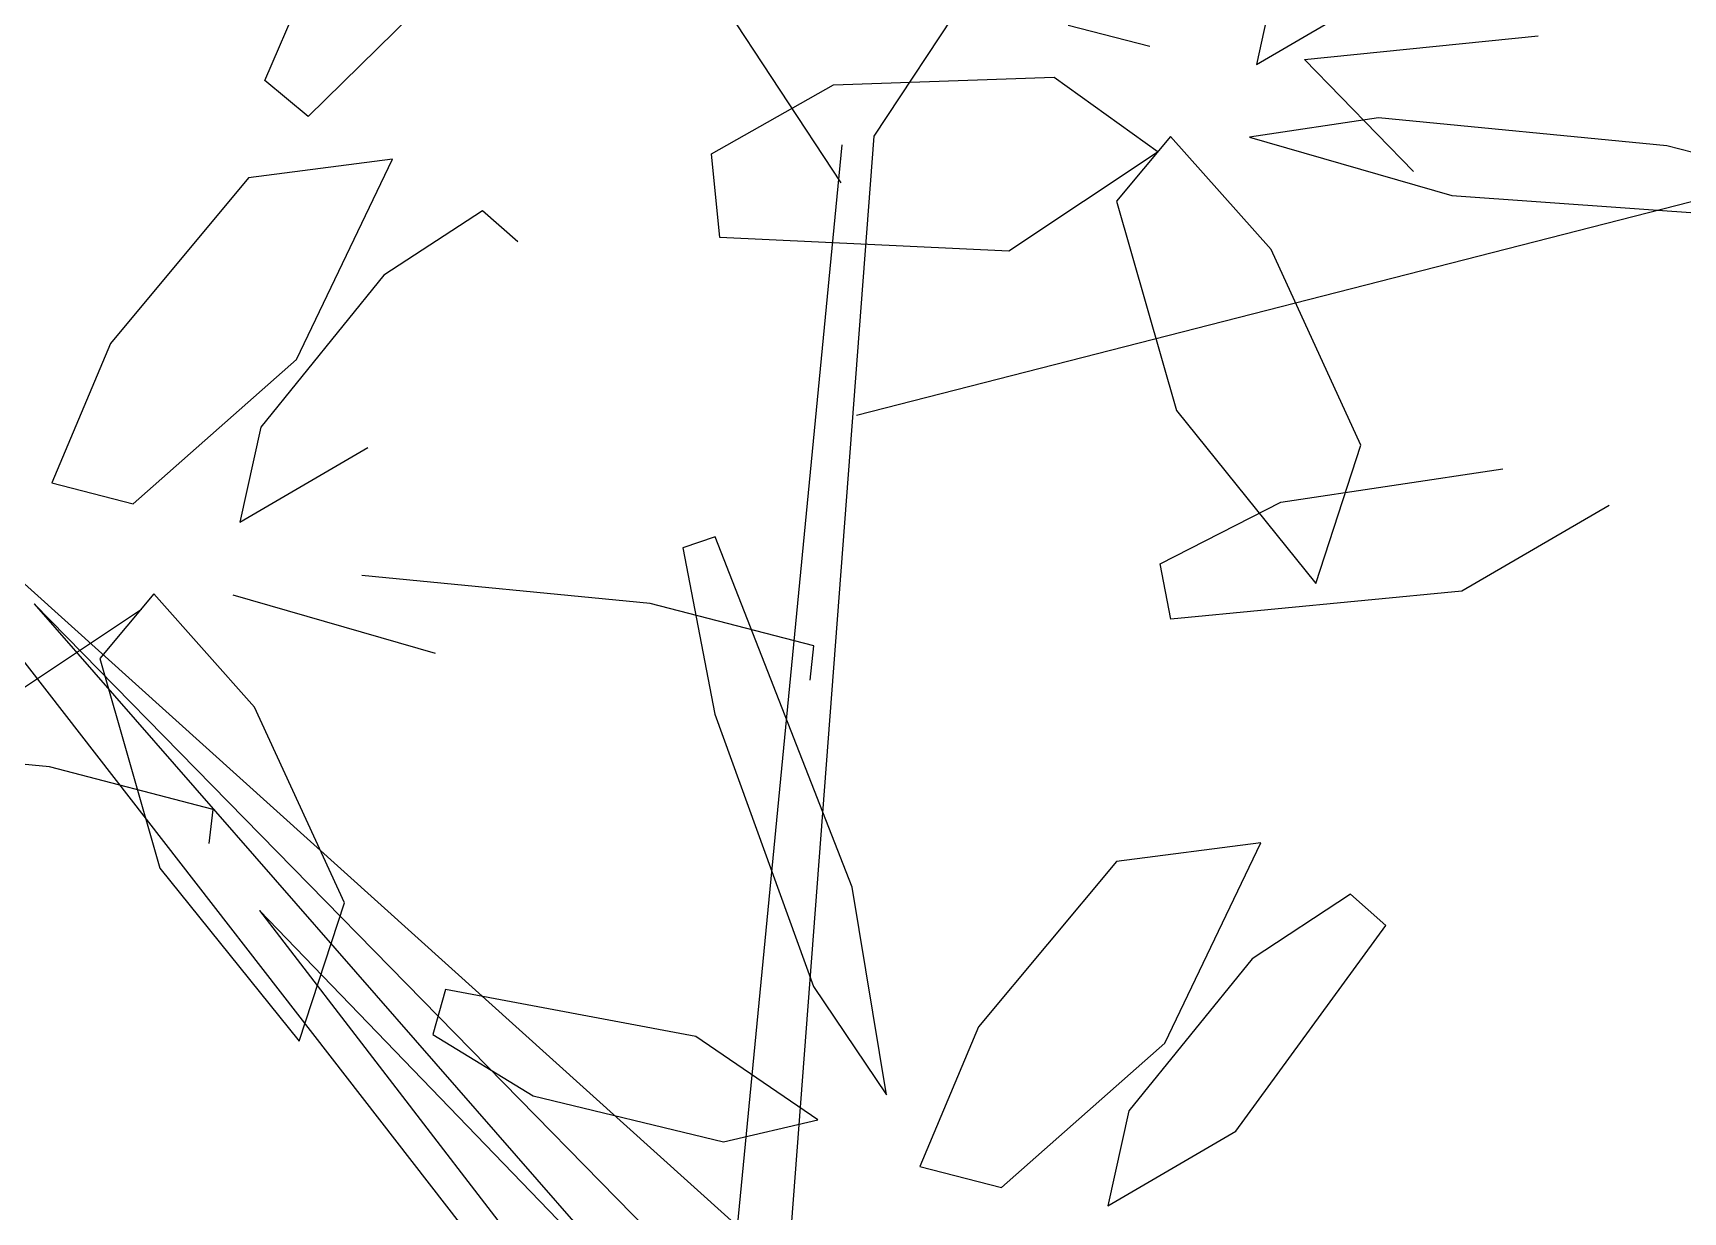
# Model space of a CAD drawing. Header units: metres. Extents: x 1097510 to 2158594, y 877039 to 1751652.
# Drawn here: x 1097827.801 to 1097828.464, y 877154.281 to 877154.755 of the extents above; entities that cross this region are included whole.
import ezdxf

# ---------------------------------------------------------------- set-up
doc = ezdxf.new("R2010")
doc.units = ezdxf.units.M
doc.layers.add('DWGAUTOCAD.COM', color=7, linetype='Continuous')

# ---------------------------------------------------------------- blocks, each defined once
blk = doc.blocks.new('A$C173E365C')
at = {"color": 44}
for p, q in [((2.8244, 3.8698), (3.8135, 5.3726)), ((2.7991, 3.9055), (1.8719, 5.3108)), ((2.8127, 3.6922), (0.747, 4.2206)), ((2.865, 3.0377), (2.7991, 3.9055)), ((2.9052, 3.056), (2.8237, 3.8989)), ((3.0037, 2.9303), (3.5963, 3.6931)), ((2.865, 3.0377), (3.5814, 3.6826)), ((3.4415, 3.5481), (2.9259, 2.958)), ((2.9277, 3.0241), (3.4415, 3.5481)), ((2.9259, 2.958), (3.2693, 3.3136)), ((3.2693, 3.3136), (2.9427, 2.8896))]:
    blk.add_line(p, q, dxfattribs=at)
at = {"color": 64}
for p, q in [((3.0776, 4.072), (3.2321, 3.9205)), ((3.2651, 3.9481), (3.2254, 4.0404)), ((2.4908, 4.0329), (2.5068, 3.9604)), ((2.5068, 3.9604), (2.4091, 4.0173)), ((2.6507, 3.9903), (2.5883, 3.9743)), ((2.4702, 3.9642), (2.2914, 3.9823)), ((2.3867, 3.8786), (2.4702, 3.9642)), ((2.6614, 3.9506), (2.582, 3.8936)), ((2.8304, 3.9449), (2.6614, 3.9506)), ((2.9235, 3.8921), (2.8304, 3.9449)), ((3.2321, 3.9205), (3.2651, 3.9481)), ((2.1931, 3.8982), (2.4134, 3.9197)), ((2.4134, 3.9197), (2.5121, 3.9049)), ((2.5121, 3.9049), (2.3574, 3.8603)), ((2.0677, 3.8657), (2.1931, 3.8982)), ((2.9172, 3.828), (2.9235, 3.8921)), ((3.1675, 3.888), (3.2777, 3.8736)), ((3.2409, 3.7348), (3.1675, 3.888)), ((3.2777, 3.8736), (3.3831, 3.7471)), ((2.3574, 3.8603), (2.0708, 3.8396)), ((3.0718, 3.8249), (3.0987, 3.8485)), ((3.0987, 3.8485), (3.1741, 3.7994)), ((2.6962, 3.8176), (2.9172, 3.828)), ((3.1741, 3.7994), (3.2683, 3.6831)), ((3.3831, 3.7471), (3.4281, 3.6405)), ((3.3658, 3.6245), (3.2409, 3.7348)), ((3.2683, 3.6831), (3.2843, 3.6106)), ((3.2843, 3.6106), (3.1865, 3.6675)), ((3.4281, 3.6405), (3.3658, 3.6245)), ((2.8161, 3.3316), (2.9208, 3.5992)), ((2.9208, 3.5992), (2.9456, 3.5908)), ((2.9456, 3.5908), (2.921, 3.4636)), ((2.9706, 3.5484), (3.1909, 3.5698)), ((2.8452, 3.5159), (2.9706, 3.5484)), ((3.2896, 3.555), (3.1349, 3.5104)), ((3.2731, 3.4691), (3.35, 3.5556)), ((3.35, 3.5556), (3.3913, 3.5062)), ((3.3595, 3.5438), (3.4737, 3.4678)), ((3.3913, 3.5062), (3.3455, 3.346)), ((3.2043, 3.3195), (3.2731, 3.4691)), ((3.4299, 3.4234), (3.6503, 3.4449)), ((3.3046, 3.3909), (3.4299, 3.4234)), ((3.3076, 3.3649), (3.3046, 3.3909)), ((3.3455, 3.346), (3.2388, 3.2138)), ((3.2388, 3.2138), (3.2043, 3.3195))]:
    blk.add_line(p, q, dxfattribs=at)
at = {"color": 62}
for p, q in [((2.4957, 3.8189), (2.5725, 3.9054)), ((2.5725, 3.9054), (2.6138, 3.856)), ((2.582, 3.8936), (2.6962, 3.8176)), ((2.6138, 3.856), (2.568, 3.6958)), ((2.4269, 3.6693), (2.4957, 3.8189)), ((2.568, 3.6958), (2.4613, 3.5636)), ((2.4613, 3.5636), (2.4269, 3.6693)), ((2.4883, 3.6258), (2.3185, 3.6513)), ((2.2371, 3.6233), (2.3498, 3.5578)), ((2.5805, 3.5786), (2.4883, 3.6258)), ((2.5723, 3.5364), (2.5805, 3.5786)), ((2.3498, 3.5578), (2.5723, 3.5364)), ((2.8482, 3.4898), (2.8452, 3.5159)), ((2.921, 3.4636), (2.8456, 3.2555)), ((2.5036, 3.3654), (2.6138, 3.351)), ((2.577, 3.2122), (2.5036, 3.3654)), ((2.6138, 3.351), (2.7193, 3.2246)), ((2.7898, 3.1728), (2.8161, 3.3316)), ((2.4079, 3.3023), (2.4349, 3.326)), ((2.4349, 3.326), (2.5102, 3.2768)), ((2.5227, 3.1449), (2.4079, 3.3023)), ((2.5102, 3.2768), (2.6044, 3.1605)), ((2.8456, 3.2555), (2.7898, 3.1728)), ((2.9356, 3.2174), (3.127, 3.2533)), ((3.127, 3.2533), (3.1368, 3.2188)), ((2.7193, 3.2246), (2.7643, 3.118)), ((3.1368, 3.2188), (3.06, 3.1719)), ((2.7019, 3.102), (2.577, 3.2122)), ((2.8422, 3.1536), (2.9356, 3.2174)), ((3.06, 3.1719), (2.9145, 3.1369)), ((2.6044, 3.1605), (2.6204, 3.088)), ((2.6204, 3.088), (2.5227, 3.1449)), ((2.9145, 3.1369), (2.8422, 3.1536)), ((2.7643, 3.118), (2.7019, 3.102))]:
    blk.add_line(p, q, dxfattribs=at)

msp = doc.modelspace()

# ---------------------------------------------------------------- block references
at = {"layer": 'DWGAUTOCAD.COM', "xscale": -0.5259259971580432, "yscale": 0.5259259971580432, "zscale": 0.5259259971580432}
msp.add_blockref('A$C173E365C', (1097829.61122, 877152.65919), dxfattribs=at)

doc.saveas('drawing.dxf')
